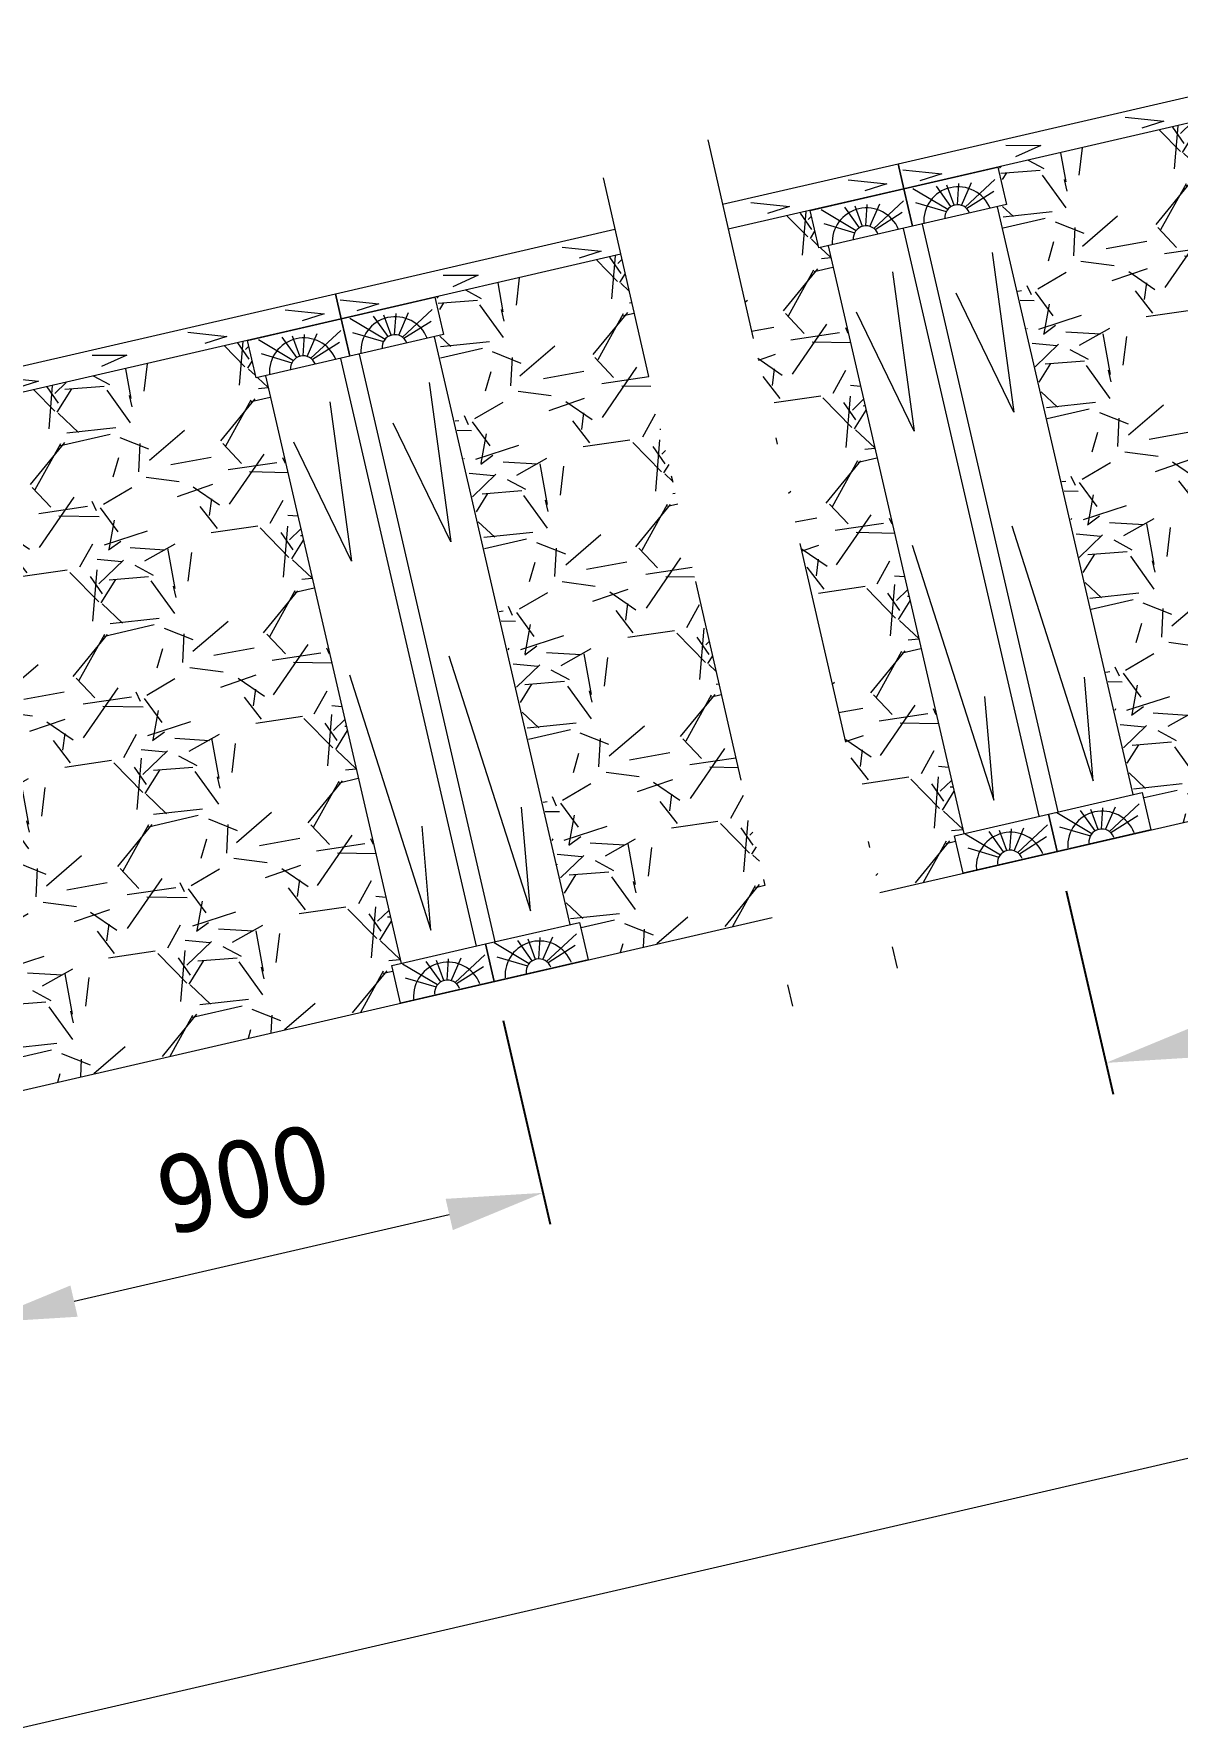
# Model space of a CAD drawing. Header units: millimetres. Extents: x 2161 to 3506, y -1213 to -250.
# Drawn here: x 2249.58 to 2267.39, y -526 to -499.66 of the extents above; entities that cross this region are included whole.
import ezdxf

# ---------------------------------------------------------------- set-up
doc = ezdxf.new("R2010")
doc.units = ezdxf.units.MM
doc.linetypes.add('штрихпунктирная2', pattern=[12.7, 6.35, -3.175, 0, -3.175])
doc.styles.add('стиль', font='TAHOMA.TTF')
doc.dimstyles.new('Копия DIN', dxfattribs={"dimtxt": 2, "dimasz": 2.5, "dimexe": 0.5, "dimexo": 0.625, "dimtad": 0, "dimdec": 0, "dimlfac": 100, "dimzin": 4, "dimdsep": 46, "dimtxsty": 'стиль', "dimcen": 2.5, "dimclre": 256, "dimclrt": 256, "dimadec": 0, "dimazin": 2, "dimtfac": 1, "dimtdec": 0, "dimtmove": 0, "dimatfit": 3, "dimfxl": 0, "dimtvp": 1, "dimtolj": 1, "dimtzin": 0, "dimlwd": 0, "dimarcsym": 0})

# ---------------------------------------------------------------- blocks, each defined once
blk = doc.blocks.new('223')
at = {"color": 7, "lineweight": 15}
for points in [[(3696.820343833757, -1073.215251530896), (3696.820984077176, -1073.615251530896), (3687.820984077176, -1073.615251530896), (3687.820632248237, -1073.215251530896), (3696.820343833757, -1073.215251530896)], [(3687.870451148361, -1073.322821691869), (3688.446153862564, -1073.520907086582), (3688.087514424971, -1073.54921320907)], [(3689.52205326575, -1073.313386317707), (3690.050576532691, -1073.4360117042), (3689.625866959328, -1073.520907086582)], [(3691.428500036754, -1073.303950943544), (3692.004202750957, -1073.502036338258), (3691.645563313365, -1073.530342460745)], [(3692.910218324802, -1073.29452706192), (3693.438741591743, -1073.417152448414), (3693.01403201838, -1073.502047830796)], [(3694.44665705773, -1073.285091687758), (3695.022359771932, -1073.483177082471), (3694.66372033434, -1073.511483204959)], [(3696.002911849634, -1073.285091687758), (3696.578614563836, -1073.483177082471), (3696.219975126244, -1073.511483204959)]]:
    blk.add_lwpolyline(points, dxfattribs=at)
blk = doc.blocks.new('*D402')
at = {"linetype": 'ByBlock', "lineweight": -2}
for p, q in [((2305.063616732449, -503.9170627388064), (2307.21212942441, -513.223293629632)), ((2230.584433603186, -521.1139384192898), (2232.732507618254, -530.4182691917354))]:
    blk.add_line(p, q, dxfattribs=at)
at = {"color": 0, "linetype": 'ByBlock', "lineweight": 0}
blk.add_line((2305.638098800061, -513.0735351787553), (2234.08158718826, -529.593657577827), dxfattribs=at)
at = {"color": 0, "lineweight": -2}
for points in [[(2305.581861036474, -512.829942662559), (2305.694336563646, -513.3171276949515), (2307.099653897239, -512.7361085972395)], [(2234.025349424674, -529.3500650616306), (2234.137824951846, -529.8372500940233), (2232.620032091082, -529.9310841593428)]]:
    blk.add_solid(points, dxfattribs=at)
at = {"layer": 'Defpoints', "color": 0, "lineweight": -2}
for p in [(2304.923022323484, -503.3080814483156), (2230.44383919422, -520.5049571287989), (2232.620032091082, -529.9310841593428)]:
    blk.add_point(p, dxfattribs=at)
at = {"lineweight": 0, "insert": (2269.577573988159, -520.1109549887378), "char_height": 1.2, "attachment_point": 5, "rotation": 12.999999999999917, "style": 'стиль'}
blk.add_mtext('\\A1;8000', dxfattribs=at)
blk = doc.blocks.new('*D404')
at = {"linetype": 'ByBlock', "lineweight": -2}
for p, q in [((2274.431086518521, -510.9911409738154), (2275.163161039814, -514.162104100974)), ((2265.661755935454, -513.0157004629098), (2266.393830456747, -516.1866635900687))]:
    blk.add_line(p, q, dxfattribs=at)
at = {"color": 0, "linetype": 'ByBlock', "lineweight": 0}
blk.add_line((2267.742910026753, -515.3620519761604), (2273.589130415464, -514.0123456500971), dxfattribs=at)
at = {"color": 0, "lineweight": -2}
for points in [[(2273.532892651878, -513.7687531339009), (2273.64536817905, -514.2559381662936), (2275.050685512642, -513.6749190685814)], [(2267.686672263167, -515.1184594599641), (2267.799147790339, -515.6056444923568), (2266.281354929575, -515.6994785576762)]]:
    blk.add_solid(points, dxfattribs=at)
at = {"layer": 'Defpoints', "color": 0, "lineweight": -2}
for p in [(2274.290492109556, -510.3821596833246), (2265.521161526489, -512.4067191724189), (2275.050685512642, -513.6749190685814)]:
    blk.add_point(p, dxfattribs=at)
at = {"lineweight": 0, "insert": (2270.385020247247, -513.4700542056738), "char_height": 1.2, "attachment_point": 5, "rotation": 12.999999999999917, "style": 'стиль'}
blk.add_mtext('\\A1;900', dxfattribs=at)
blk = doc.blocks.new('*D405')
at = {"linetype": 'ByBlock', "lineweight": -2}
for p, q in [((2256.892425352387, -515.0402599520049), (2257.62449987368, -518.2112230791645)), ((2248.123094769319, -517.0648194410994), (2248.855169290613, -520.2357825682593))]:
    blk.add_line(p, q, dxfattribs=at)
at = {"color": 0, "linetype": 'ByBlock', "lineweight": 0}
blk.add_line((2250.204248860618, -519.4111709543508), (2256.05046924933, -518.0614646282877), dxfattribs=at)
at = {"color": 0, "lineweight": -2}
for points in [[(2255.994231485744, -517.8178721120914), (2256.106707012916, -518.305057144484), (2257.512024346508, -517.7240380467719)], [(2250.148011097032, -519.1675784381546), (2250.260486624205, -519.6547634705472), (2248.742693763441, -519.7485975358666)]]:
    blk.add_solid(points, dxfattribs=at)
at = {"layer": 'Defpoints', "color": 0, "lineweight": -2}
for p in [(2256.751830943422, -514.4312786615142), (2247.982500360355, -516.4558381506085), (2257.512024346508, -517.7240380467719)]:
    blk.add_point(p, dxfattribs=at)
at = {"lineweight": 0, "insert": (2252.846359081113, -517.5191731838643), "char_height": 1.2, "attachment_point": 5, "rotation": 12.999999999999917, "style": 'стиль'}
blk.add_mtext('\\A1;900', dxfattribs=at)

msp = doc.modelspace()

# ---------------------------------------------------------------- hatches: boundary and pattern name
at = {"lineweight": 0}
h = msp.add_hatch(dxfattribs=at)
h.set_pattern_fill('GRAVEL', scale=0.12, angle=13, style=0)
h.set_pattern_definition([(241.0128, (-1517.607927358576, -269.9481474188564), (-17.58819494249036, -32.21416363058341), [0.4100652, -40.5966]), (197.9697, (-1517.806651473384, -270.3068439878306), (34.95297116549519, 11.19768207267192), [0.7036859999999999, -69.6648]), (145.5104, (-1518.476010847328, -270.5239412741171), (37.24094428247516, -25.81220829623099), [0.4961783999999999, -49.12164]), (280.2737000000001, (-1519.46285132733, -271.5338150808031), (-10.74314479849951, 60.08322787251495), [0.640806, -63.43968]), (305.8337, (-1519.34856345604, -272.1643463800073), (-23.07725638678619, 32.21031595157609), [0.6283608, -62.20776]), (10.27370000000003, (-1518.980699404851, -272.6737715068345), (-60.08322787251495, -10.7431447984995), [0.640805999999999, -63.43967999999993]), (50.6942, (-1518.350168105647, -272.5594836355447), (-31.75196181481455, -38.61223930807346), [0.8474327999999999, -83.89572000000001]), (85.2553, (-1517.813355153324, -271.9037608637747), (5.704879012209489, 70.13694330911872), [0.800064, -79.20636]), (134.4296, (-1517.747177460136, -271.1064388093172), (-32.67249587382036, 33.12318611124353), [0.6429756, -63.6546]), (188.2364, (-1518.197281401913, -270.6472820064739), (33.35429824975815, 4.572300939786578), [0.7340555999999997, -35.96867999999998]), (235.3974, (-1518.923765607977, -270.7524406025981), (-28.09641142421381, -40.89644704212396), [0.9492936, -93.98016]), (151.8141, (-1516.515813661303, -270.8847195748741), (-24.90304501330312, 13.01969969616186), [0.324006, -32.07671999999999]), (184.4692, (-1516.801399614855, -270.7316800429427), (39.97968559453464, 2.973672089783056), [0.6164183999999997, -61.02551999999999]), (238, (-1517.415945130757, -270.7797138069467), (0.6856503462908407, -2.969877933153356), [0.4310508, -3.879468]), (216.1986, (-1517.706114825417, -270.4713237690058), (13.47814222086082, 9.368051587626155), [0.2321292, -22.98071999999999]), (304.8014, (-1517.89343689803, -270.6084157246844), (-5.02683580692459, 8.223994317254894), [0.3282791999999999, -16.08576]), (43.96380000000001, (-1517.706076618367, -270.8779776878854), (7.538327769717316, 7.996714812762255), [0.5331839999999998, -17.23955999999999]), (174.5651, (-1517.322303197975, -270.5078408696675), (6.625412419377722, -1.598573287552151), [0.3855444, -9.253079999999999]), (29.38950000000002, (-1519.61596727336, -271.0060931965957), (27.64186779806208, 15.76613325918954), [0.5401056000000001, -53.47056]), (83.3462, (-1519.145370221273, -270.7410385604036), (-4.337338442745307, -35.41122894575053), [0.4531188, -44.85863999999999]), (306.1986, (-1517.459433360703, -269.9138648781745), (-9.368051587626155, 13.47814222086083), [0.4642559999999995, -22.74863999999997]), (356.6105, (-1517.185249449346, -270.2885090234012), (-31.75576412274719, 2.053109420490301), [0.5401055999999997, -53.47055999999998]), (352.444, (-1519.190863768903, -272.8474187702244), (-16.22071818296562, 2.511494384145234), [0.520842, -25.52124]), (307.7751, (-1518.67454392689, -272.9159074374898), (-22.39152062980837, 29.2404182836118), [0.4364063999999998, -43.20431999999997]), (79.80140000000002, (-1516.744083747488, -272.8768883275034), (2.511520330436808, 16.22075750093006), [0.4642559999999999, -22.74864]), (30.354, (-1516.66188206395, -272.4199660846398), (-35.86584241260537, -20.79296297022307), [0.5109395999999999, -50.58287999999999]), (82.44400000000002, (-1518.199324926646, -273.2128572261871), (-2.511494384145243, -16.22071818296562), [0.2604216, -25.78176]), (114.3098999999999, (-1516.922276544936, -272.9180273763218), (-5.712459769435964, 11.19383435435863), [0.155418, -15.3864]), (178.9638, (-1516.986257885193, -272.776389886585), (9.595295760355823, -0.912920931238967), [0.628360799999999, -11.93885999999998]), (199.0090000000001, (-1517.614516417368, -272.7650260514397), (29.01310656745176, 9.826371047746605), [0.5823204, -57.64968]), (316.6901, (-1517.64436804514, -271.1452668840573), (-4.341181280596862, 5.254103135894768), [0.4395888, -10.550136]), (6.157199999999976, (-1517.324499550906, -271.4468004138619), (51.85928792457701, 5.716282134958152), [0.7674683999999999, -75.97919999999999]), (73.94540000000002, (-1516.56146003713, -271.3644841091759), (-7.079947942851582, -23.53170701369902), [0.3138096, -31.06728]), (103, (-1516.474674612484, -271.062912372322), (-3.655530771105497, 2.284229143825296), [0.1828799999999998, -2.865119999999996]), (133.2564, (-1517.694483540926, -272.6896426689886), (16.67904792711359, -18.04655177516438), [0.4234403999999999, -41.92068]), (61.01279999999999, (-1517.984653235586, -272.3812526310475), (17.58819494249036, 32.21416363058342), [0.8201316, -40.18656]), (13, (-1517.58720500597, -271.6638594930992), (2.284229143825296, 3.655530771105497), [0.79248, -2.25552]), (338.3048000000001, (-1516.815036217029, -271.4855902815528), (-34.4983042691495, 13.93266542230372), [0.4819319999999995, -47.71115999999994]), (267.0546, (-1516.367243249331, -271.6637448719515), (-0.2272777458141597, -12.56520069209301), [0.4437948, -21.74604]), (220.646, (-1516.39004733372, -272.1069540985422), (-49.5711869233747, -42.72617913639834), [0.7225739999999999, -71.535]), (188.4261, (-1516.938300535287, -272.5776275647278), (-39.29409583524728, -5.943597041274939), [0.7644347999999997, -75.67895999999998]), (188.4261, (-1516.938300535287, -272.5776275647278), (-39.29409583524728, -5.943597041274939), [0.7644347999999997, -75.67895999999998])])
h.paths.add_polyline_path([(2264.622088500029, -501.7407372900772), (2264.758999648595, -502.3337646270099), (2264.609828902975, -502.3682034072201), (2266.719230323991, -511.5050247715298), (2266.856905084946, -511.4732400485047), (2266.993085681745, -512.0631030180887), (2272.824169336433, -510.7168912824292), (2272.688789371934, -510.1304962323422), (2272.835419846763, -510.0966439198543), (2270.723058405445, -500.947001299017), (2270.575693914693, -500.9810230724331), (2270.440942154129, -500.3973490725309)])
h = msp.add_hatch(dxfattribs=at)
h.set_pattern_fill('GRAVEL', scale=0.12, angle=13, style=0)
h.set_pattern_definition([(241.0128, (-1526.377257941644, -271.9727069079512), (-17.58819494249036, -32.21416363058341), [0.4100652, -40.5966]), (197.9697, (-1526.575982056451, -272.3314034769253), (34.95297116549519, 11.19768207267192), [0.7036859999999999, -69.6648]), (145.5104, (-1527.245341430395, -272.548500763212), (37.24094428247516, -25.81220829623099), [0.4961783999999999, -49.12164]), (280.2737000000001, (-1528.232181910397, -273.5583745698979), (-10.74314479849951, 60.08322787251495), [0.640806, -63.43968]), (305.8337, (-1528.117894039107, -274.188905869102), (-23.07725638678619, 32.21031595157609), [0.6283608, -62.20776]), (10.27370000000003, (-1527.750029987918, -274.6983309959292), (-60.08322787251495, -10.7431447984995), [0.640805999999999, -63.43967999999993]), (50.6942, (-1527.119498688714, -274.5840431246395), (-31.75196181481455, -38.61223930807346), [0.8474327999999999, -83.89572000000001]), (85.2553, (-1526.582685736391, -273.9283203528695), (5.704879012209489, 70.13694330911872), [0.800064, -79.20636]), (134.4296, (-1526.516508043203, -273.130998298412), (-32.67249587382036, 33.12318611124353), [0.6429756, -63.6546]), (188.2364, (-1526.96661198498, -272.6718414955687), (33.35429824975815, 4.572300939786578), [0.7340555999999997, -35.96867999999998]), (235.3974, (-1527.693096191044, -272.777000091693), (-28.09641142421381, -40.89644704212396), [0.9492936, -93.98016]), (151.8141, (-1525.28514424437, -272.9092790639689), (-24.90304501330312, 13.01969969616186), [0.324006, -32.07671999999999]), (184.4692, (-1525.570730197922, -272.7562395320375), (39.97968559453464, 2.973672089783056), [0.6164183999999997, -61.02551999999999]), (238, (-1526.185275713824, -272.8042732960416), (0.6856503462908407, -2.969877933153356), [0.4310508, -3.879468]), (216.1986, (-1526.475445408484, -272.4958832581005), (13.47814222086082, 9.368051587626155), [0.2321292, -22.98071999999999]), (304.8014, (-1526.662767481097, -272.6329752137793), (-5.02683580692459, 8.223994317254894), [0.3282791999999999, -16.08576]), (43.96380000000001, (-1526.475407201434, -272.9025371769803), (7.538327769717316, 7.996714812762255), [0.5331839999999998, -17.23955999999999]), (174.5651, (-1526.091633781042, -272.5324003587623), (6.625412419377722, -1.598573287552151), [0.3855444, -9.253079999999999]), (29.38950000000002, (-1528.385297856427, -273.0306526856905), (27.64186779806208, 15.76613325918954), [0.5401056000000001, -53.47056]), (83.3462, (-1527.91470080434, -272.7655980494985), (-4.337338442745307, -35.41122894575053), [0.4531188, -44.85863999999999]), (306.1986, (-1526.22876394377, -271.9384243672692), (-9.368051587626155, 13.47814222086083), [0.4642559999999995, -22.74863999999997]), (356.6105, (-1525.954580032413, -272.313068512496), (-31.75576412274719, 2.053109420490301), [0.5401055999999997, -53.47055999999998]), (352.444, (-1527.96019435197, -274.8719782593191), (-16.22071818296562, 2.511494384145234), [0.520842, -25.52124]), (307.7751, (-1527.443874509957, -274.9404669265846), (-22.39152062980837, 29.2404182836118), [0.4364063999999998, -43.20431999999997]), (79.80140000000002, (-1525.513414330555, -274.9014478165982), (2.511520330436808, 16.22075750093006), [0.4642559999999999, -22.74864]), (30.354, (-1525.431212647017, -274.4445255737347), (-35.86584241260537, -20.79296297022307), [0.5109395999999999, -50.58287999999999]), (82.44400000000002, (-1526.968655509713, -275.2374167152819), (-2.511494384145243, -16.22071818296562), [0.2604216, -25.78176]), (114.3098999999999, (-1525.691607128003, -274.9425868654167), (-5.712459769435964, 11.19383435435863), [0.155418, -15.3864]), (178.9638, (-1525.75558846826, -274.8009493756797), (9.595295760355823, -0.912920931238967), [0.628360799999999, -11.93885999999998]), (199.0090000000001, (-1526.383847000435, -274.7895855405346), (29.01310656745176, 9.826371047746605), [0.5823204, -57.64968]), (316.6901, (-1526.413698628207, -273.1698263731521), (-4.341181280596862, 5.254103135894768), [0.4395888, -10.550136]), (6.157199999999976, (-1526.093830133973, -273.4713599029567), (51.85928792457701, 5.716282134958152), [0.7674683999999999, -75.97919999999999]), (73.94540000000002, (-1525.330790620197, -273.3890435982707), (-7.079947942851582, -23.53170701369902), [0.3138096, -31.06728]), (103, (-1525.244005195551, -273.0874718614168), (-3.655530771105497, 2.284229143825296), [0.1828799999999998, -2.865119999999996]), (133.2564, (-1526.463814123993, -274.7142021580833), (16.67904792711359, -18.04655177516438), [0.4234403999999999, -41.92068]), (61.01279999999999, (-1526.753983818653, -274.4058121201423), (17.58819494249036, 32.21416363058342), [0.8201316, -40.18656]), (13, (-1526.356535589037, -273.688418982194), (2.284229143825296, 3.655530771105497), [0.79248, -2.25552]), (338.3048000000001, (-1525.584366800096, -273.5101497706476), (-34.4983042691495, 13.93266542230372), [0.4819319999999995, -47.71115999999994]), (267.0546, (-1525.136573832398, -273.6883043610463), (-0.2272777458141597, -12.56520069209301), [0.4437948, -21.74604]), (220.646, (-1525.159377916787, -274.131513587637), (-49.5711869233747, -42.72617913639834), [0.7225739999999999, -71.535]), (188.4261, (-1525.707631118355, -274.6021870538227), (-39.29409583524728, -5.943597041274939), [0.7644347999999997, -75.67895999999998]), (188.4261, (-1525.707631118355, -274.6021870538227), (-39.29409583524728, -5.943597041274939), [0.7644347999999997, -75.67895999999998])])
h.paths.add_polyline_path([(2260.398769678496, -502.7157672669513), (2262.757721067451, -513.0409139853479), (2264.054838753365, -512.7414507715241), (2263.919458788867, -512.1550557214371), (2264.066089263696, -512.1212034089492), (2261.953727822378, -502.9715607881118), (2261.806363331626, -503.0055825615279), (2261.671611571061, -502.4219085616257)])
h.paths.add_polyline_path([(2261.082350460891, -513.4277037667493), (2258.723399071936, -503.102557048353), (2255.852757916962, -503.765296779172), (2255.989669065528, -504.3583241161047), (2255.840498319908, -504.3927628963149), (2257.949899740924, -513.5295842606247), (2258.087574501878, -513.4977995375996), (2258.223755098677, -514.0876625071835)])
h = msp.add_hatch(dxfattribs=at)
h.set_pattern_fill('GRAVEL', scale=0.12, angle=13, style=0)
h.set_pattern_definition([(241.0128, (-1535.14658852471, -273.997266397046), (-17.58819494249036, -32.21416363058341), [0.4100652, -40.5966]), (197.9697, (-1535.345312639518, -274.3559629660201), (34.95297116549519, 11.19768207267192), [0.7036859999999999, -69.6648]), (145.5104, (-1536.014672013462, -274.5730602523066), (37.24094428247516, -25.81220829623099), [0.4961783999999999, -49.12164]), (280.2737000000001, (-1537.001512493463, -275.5829340589926), (-10.74314479849951, 60.08322787251495), [0.640806, -63.43968]), (305.8337, (-1536.887224622174, -276.2134653581967), (-23.07725638678619, 32.21031595157609), [0.6283608, -62.20776]), (10.27370000000003, (-1536.519360570985, -276.7228904850239), (-60.08322787251495, -10.7431447984995), [0.640805999999999, -63.43967999999993]), (50.6942, (-1535.888829271781, -276.6086026137341), (-31.75196181481455, -38.61223930807346), [0.8474327999999999, -83.89572000000001]), (85.2553, (-1535.352016319458, -275.9528798419643), (5.704879012209489, 70.13694330911872), [0.800064, -79.20636]), (134.4296, (-1535.28583862627, -275.1555577875067), (-32.67249587382036, 33.12318611124353), [0.6429756, -63.6546]), (188.2364, (-1535.735942568047, -274.6964009846633), (33.35429824975815, 4.572300939786578), [0.7340555999999997, -35.96867999999998]), (235.3974, (-1536.462426774111, -274.8015595807877), (-28.09641142421381, -40.89644704212396), [0.9492936, -93.98016]), (151.8141, (-1534.054474827436, -274.9338385530636), (-24.90304501330312, 13.01969969616186), [0.324006, -32.07671999999999]), (184.4692, (-1534.340060780989, -274.7807990211322), (39.97968559453464, 2.973672089783056), [0.6164183999999997, -61.02551999999999]), (238, (-1534.954606296891, -274.8288327851363), (0.6856503462908407, -2.969877933153356), [0.4310508, -3.879468]), (216.1986, (-1535.24477599155, -274.5204427471952), (13.47814222086082, 9.368051587626155), [0.2321292, -22.98071999999999]), (304.8014, (-1535.432098064164, -274.657534702874), (-5.02683580692459, 8.223994317254894), [0.3282791999999999, -16.08576]), (43.96380000000001, (-1535.244737784501, -274.9270966660749), (7.538327769717316, 7.996714812762255), [0.5331839999999998, -17.23955999999999]), (174.5651, (-1534.860964364109, -274.5569598478571), (6.625412419377722, -1.598573287552151), [0.3855444, -9.253079999999999]), (29.38950000000002, (-1537.154628439494, -275.0552121747853), (27.64186779806208, 15.76613325918954), [0.5401056000000001, -53.47056]), (83.3462, (-1536.684031387406, -274.7901575385932), (-4.337338442745307, -35.41122894575053), [0.4531188, -44.85863999999999]), (306.1986, (-1534.998094526837, -273.9629838563639), (-9.368051587626155, 13.47814222086083), [0.4642559999999995, -22.74863999999997]), (356.6105, (-1534.723910615479, -274.3376280015906), (-31.75576412274719, 2.053109420490301), [0.5401055999999997, -53.47055999999998]), (352.444, (-1536.729524935037, -276.8965377484138), (-16.22071818296562, 2.511494384145234), [0.520842, -25.52124]), (307.7751, (-1536.213205093024, -276.9650264156792), (-22.39152062980837, 29.2404182836118), [0.4364063999999998, -43.20431999999997]), (79.80140000000002, (-1534.282744913622, -276.926007305693), (2.511520330436808, 16.22075750093006), [0.4642559999999999, -22.74864]), (30.354, (-1534.200543230084, -276.4690850628294), (-35.86584241260537, -20.79296297022307), [0.5109395999999999, -50.58287999999999]), (82.44400000000002, (-1535.73798609278, -277.2619762043766), (-2.511494384145243, -16.22071818296562), [0.2604216, -25.78176]), (114.3098999999999, (-1534.46093771107, -276.9671463545113), (-5.712459769435964, 11.19383435435863), [0.155418, -15.3864]), (178.9638, (-1534.524919051327, -276.8255088647745), (9.595295760355823, -0.912920931238967), [0.628360799999999, -11.93885999999998]), (199.0090000000001, (-1535.153177583502, -276.8141450296292), (29.01310656745176, 9.826371047746605), [0.5823204, -57.64968]), (316.6901, (-1535.183029211274, -275.1943858622467), (-4.341181280596862, 5.254103135894768), [0.4395888, -10.550136]), (6.157199999999976, (-1534.863160717039, -275.4959193920515), (51.85928792457701, 5.716282134958152), [0.7674683999999999, -75.97919999999999]), (73.94540000000002, (-1534.100121203264, -275.4136030873654), (-7.079947942851582, -23.53170701369902), [0.3138096, -31.06728]), (103, (-1534.013335778618, -275.1120313505115), (-3.655530771105497, 2.284229143825296), [0.1828799999999998, -2.865119999999996]), (133.2564, (-1535.23314470706, -276.738761647178), (16.67904792711359, -18.04655177516438), [0.4234403999999999, -41.92068]), (61.01279999999999, (-1535.52331440172, -276.4303716092371), (17.58819494249036, 32.21416363058342), [0.8201316, -40.18656]), (13, (-1535.125866172104, -275.7129784712887), (2.284229143825296, 3.655530771105497), [0.79248, -2.25552]), (338.3048000000001, (-1534.353697383163, -275.5347092597423), (-34.4983042691495, 13.93266542230372), [0.4819319999999995, -47.71115999999994]), (267.0546, (-1533.905904415465, -275.712863850141), (-0.2272777458141597, -12.56520069209301), [0.4437948, -21.74604]), (220.646, (-1533.928708499854, -276.1560730767317), (-49.5711869233747, -42.72617913639834), [0.7225739999999999, -71.535]), (188.4261, (-1534.476961701421, -276.6267465429174), (-39.29409583524728, -5.943597041274939), [0.7644347999999997, -75.67895999999998]), (188.4261, (-1534.476961701421, -276.6267465429174), (-39.29409583524728, -5.943597041274939), [0.7644347999999997, -75.67895999999998])])
h.paths.add_polyline_path([(2247.083427333895, -505.7898562682669), (2247.220338482461, -506.3828836051995), (2247.071167736842, -506.4173223854097), (2249.180569157857, -515.5541437497193), (2249.318243918811, -515.5223590266942), (2249.454424515611, -516.1122219962781), (2255.285508170298, -514.7660102606185), (2255.1501282058, -514.1796152105314), (2255.29675868063, -514.1457628980438), (2253.184397239311, -504.9961202772064), (2253.03703274856, -505.0301420506225), (2252.902280987995, -504.4464680507205)])

# ---------------------------------------------------------------- linework, layer by layer
at = {"color": 7, "linetype": 'штрихпунктирная2', "lineweight": 15, "ltscale": 0.5}
for p, q in [((2260.079105639274, -501.3165955328442), (2263.02797731755, -514.2238274811059)), ((2258.450583294834, -501.9084404850166), (2261.399454973111, -514.8156724332782))]:
    msp.add_line(p, q, dxfattribs=at)
at = {"color": 7, "lineweight": 15}
for p, q in [((2264.58705057051, -502.359334601203), (2266.701590481342, -511.5184132101844)), ((2263.125495473332, -502.6967611827183), (2265.240035384164, -511.8558397917001)), ((2263.417806492767, -502.6292758664155), (2265.532346403599, -511.7883544753972)), ((2261.95625139559, -502.9667024479315), (2264.070791306422, -512.125781056913)), ((2255.817719987443, -504.3838940902978), (2257.932259898274, -513.5429726992793)), ((2254.6484759097, -504.6538353555104), (2256.763015820532, -513.8129139644918)), ((2254.356164890265, -504.7213206718135), (2256.470704801097, -513.880399280795)), ((2253.186920812523, -504.9912619370263), (2255.301460723354, -514.1503405460078))]:
    msp.add_line(p, q, dxfattribs=at)
at = {"color": 7, "lineweight": 0}
for p, q in [((2262.758544806589, -513.0445194973158), (2305.007462034863, -503.2905883998109)), ((2210.084349238155, -525.2053157471942), (2261.08317420003, -513.4313092787172))]:
    msp.add_line(p, q, dxfattribs=at)
at = {"color": 7, "lineweight": 15}
for points in [[(2260.30853374029, -502.3208039346845), (2263.046076094685, -501.6887924831959)], [(2263.046076094685, -501.6887924831959), (2263.136680350444, -502.078396485678), (2260.397625051792, -502.7107572278706)], [(2264.59823544762, -501.7409699041806), (2264.733206080227, -502.3255919430514), (2263.27165098305, -502.6630185245673), (2263.136680350443, -502.0783964856961), (2264.59823544762, -501.7409699041806)], [(2262.265305456279, -501.9407248280455), (2262.870812465604, -502.0042283743769), (2262.52773242566, -502.1124853323943)], [(2263.917274750134, -502.3353292156013), (2263.803107925207, -502.0216346760778)], [(2263.9679539722, -502.327677345615), (2263.991180389876, -501.9958817572951)], [(2264.032683457361, -502.3369653541872), (2264.186387439746, -501.9817182936364)], [(2264.554800138349, -501.9357285123176), (2264.090911768787, -502.3665728557073)], [(2260.748937373869, -502.2908059843122), (2261.354444383195, -502.3543095306435), (2261.011364343251, -502.4625664886607)], [(2263.136680350443, -502.0783964856961), (2263.27165098305, -502.6630185245673), (2261.810095885872, -503.0004451060829), (2261.675125253265, -502.4158230672121), (2263.136680350443, -502.0783964856961)], [(2263.128672442722, -502.264976033721), (2262.66478407316, -502.6958203771107)], [(2263.272713528326, -502.072460911813), (2263.819563784178, -502.398342237835)], [(2263.313588735316, -502.2929769030235), (2263.795062997676, -502.4346290999808)], [(2263.869041129614, -502.3562874450337), (2263.642391554721, -502.0384164652889)], [(2264.536331526581, -502.1205241412892), (2264.115210399976, -502.3876567772283)], [(2261.846585832699, -502.4017084332165), (2262.393436088551, -502.7275897592385)], [(2262.442913433986, -502.6855349664376), (2262.216263859094, -502.3676639866923)], [(2262.491147054508, -502.6645767370046), (2262.37698022958, -502.350882197481)], [(2262.541826276573, -502.6569248670186), (2262.565052694248, -502.3251292786983)], [(2262.606555761733, -502.6662128755908), (2262.760259744118, -502.3109658150399)], [(2263.110203830955, -502.4497716626926), (2262.689082704349, -502.716904298632)], [(2258.722254445232, -503.0975470092721), (2254.367349767377, -504.1029559747728), (2254.277026534053, -503.7132870931494), (2258.63316313373, -502.707593716086)], [(2261.887461039689, -502.622224424427), (2262.368935302049, -502.763876621384)], [(2257.812377931282, -502.9881194826382), (2258.417884940608, -503.0516230289691), (2258.074804900665, -503.1598799869867)], [(2264.509415531478, -503.0742861646003), (2264.847050630189, -505.5572443155849), (2263.948042745515, -503.7042971465111)], [(2255.956915764875, -503.4261702399597), (2256.499477724706, -503.4267608795978), (2256.104750735969, -503.6050192651477)], [(2262.958637510365, -503.3734434370332), (2263.296272609075, -505.8564015880176), (2262.397264724401, -504.0034544189445)], [(2254.349766600122, -503.8068934237568), (2254.955273609447, -503.8703969700882), (2254.612193569504, -503.9786539281056)], [(2255.828904864553, -503.7655293932755), (2255.96387549716, -504.3501514321462), (2254.502320399983, -504.6875780136622), (2254.367349767376, -504.102955974791), (2255.828904864553, -503.7655293932755)], [(2254.367349767376, -504.102955974791), (2254.502320399983, -504.6875780136622), (2253.040765302805, -505.0250045951777), (2252.905794670198, -504.4403825563069), (2254.367349767376, -504.102955974791)], [(2254.503382945259, -504.0970204009076), (2255.050233201111, -504.4229017269299)], [(2255.099710546546, -504.3808469341286), (2254.873060971654, -504.0629759543842)], [(2255.147944167067, -504.3598887046957), (2255.03377734214, -504.0461941651724)], [(2255.198623389133, -504.3522368347096), (2255.221849806809, -504.0204412463899)], [(2255.263352874294, -504.3615248432822), (2255.417056856679, -504.0062777827313)], [(2255.785469555281, -503.9602880014124), (2255.32158118572, -504.3911323448021)], [(2253.673582850919, -504.710094455532), (2253.446933276027, -504.3922234757871)], [(2253.72181647144, -504.6891362260996), (2253.607649646513, -504.3754416865758)], [(2253.772495693506, -504.6814843561132), (2253.795722111181, -504.3496887677931)], [(2253.837225178666, -504.6907723646856), (2253.990929161051, -504.3355253041347)], [(2254.359341859655, -504.2895355228158), (2253.895453490093, -504.7203798662055)], [(2254.544258152249, -504.3175363921184), (2255.025732414609, -504.4591885890754)], [(2255.767000943514, -504.145083630384), (2255.345879816909, -504.4122162663231)], [(2253.077255249632, -504.4262679223113), (2253.624105505483, -504.7521492483333)], [(2253.118130456622, -504.6467839135218), (2253.599604718982, -504.7884361104786)], [(2254.340873247887, -504.4743311517875), (2253.919752121282, -504.7414637877266)], [(2255.740084948411, -505.0988456536949), (2256.077720047122, -507.5818038046797), (2255.178712162447, -505.728856635606)], [(2254.189306927298, -505.3980029261281), (2254.526942026008, -507.8809610771124), (2253.627934141334, -506.0280139080391)], [(2264.814736614331, -507.3308402768202), (2266.085795695346, -511.305568160166), (2265.948187558386, -509.6889379072592)], [(2263.263958593217, -507.6299975492531), (2264.535017674234, -511.6047254325987), (2264.397409537273, -509.9880951796924)], [(2256.045406031264, -509.355399765915), (2257.316465112279, -513.3301276492609), (2257.178856975319, -511.7134973963541)], [(2254.49462801015, -509.6545570383479), (2255.765687091167, -513.6292849216936), (2255.628078954206, -512.012654668787)], [(2266.847745991059, -511.4846705520328), (2266.982716623666, -512.0692925909038), (2265.521161526489, -512.4067191724196), (2265.386190893882, -511.8220971335488), (2266.847745991059, -511.4846705520328)], [(2266.114803134981, -512.0837513906692), (2265.888153560089, -511.7658804109244)], [(2266.163036755503, -512.0627931612366), (2266.048869930575, -511.7490986217128)], [(2266.213715977568, -512.0551412912503), (2266.236942395243, -511.7233457029303)], [(2266.278445462729, -512.0644292998227), (2266.432149445114, -511.7091822392715)], [(2266.800562143717, -511.6631924579535), (2266.336673774154, -512.0940368013426)], [(2265.386190893882, -511.8220971335488), (2265.521161526489, -512.4067191724196), (2264.059606429309, -512.7441457539358), (2263.924635796704, -512.1595237150646), (2265.386190893882, -511.8220971335488)], [(2264.852317767101, -512.3936768212261), (2265.006021749487, -512.038429760675)], [(2265.374434448091, -511.9924399793567), (2264.910546078529, -512.4232843227458)], [(2265.518475533694, -511.799924857448), (2266.065325789546, -512.1258061834703)], [(2265.559350740685, -512.0204408486586), (2266.040825003043, -512.1620930456158)], [(2266.782093531949, -511.8479880869247), (2266.360972405344, -512.1151207228634)], [(2264.092347838066, -512.1291723788515), (2264.639198093919, -512.4550537048738)], [(2264.688675439354, -512.4129989120727), (2264.462025864461, -512.0951279323278)], [(2264.736909059875, -512.3920406826403), (2264.622742234948, -512.0783461431163)], [(2264.787588281942, -512.3843888126537), (2264.810814699616, -512.0525932243338)], [(2265.355965836323, -512.1772356083281), (2264.934844709716, -512.4443682442668)], [(2264.133223045057, -512.3496883700625), (2264.614697307416, -512.4913405670193)], [(2258.078415407992, -513.5092300411277), (2258.213386040599, -514.0938520799987), (2256.751830943422, -514.4312786615144), (2256.616860310814, -513.8466566226434), (2258.078415407992, -513.5092300411277)], [(2256.616860310814, -513.8466566226434), (2256.751830943422, -514.4312786615144), (2255.290275846243, -514.7687052430304), (2255.155305213637, -514.1840832041594), (2256.616860310814, -513.8466566226434)], [(2256.749144950627, -513.8244843465427), (2257.295995206478, -514.1503656725656)], [(2257.345472551913, -514.1083108797641), (2257.118822977021, -513.7904399000195)], [(2257.393706172435, -514.0873526503312), (2257.279539347508, -513.7736581108077)], [(2257.444385394501, -514.0797007803451), (2257.467611812176, -513.7479051920252)], [(2257.509114879662, -514.0889887889175), (2257.662818862047, -513.7337417283663)], [(2258.03123156065, -513.6877519470479), (2257.567343191087, -514.1185962904372)], [(2258.012762948882, -513.8725475760191), (2257.591641822277, -514.1396802119582)], [(2255.919344856287, -514.4375584011675), (2255.692695281394, -514.1196874214227)], [(2255.967578476808, -514.4166001717349), (2255.85341165188, -514.1029056322111)], [(2256.018257698875, -514.4089483017485), (2256.041484116549, -514.0771527134286)], [(2256.082987184034, -514.4182363103212), (2256.236691166419, -514.0629892497698)], [(2256.605103865024, -514.0169994684513), (2256.141215495461, -514.4478438118406)], [(2256.790020157617, -514.0450003377532), (2257.271494419976, -514.1866525347107)], [(2255.323017254999, -514.1537318679464), (2255.869867510852, -514.4796131939686)], [(2255.36389246199, -514.3742478591569), (2255.845366724348, -514.5159000561141)], [(2256.586635253256, -514.2017950974225), (2256.165514126649, -514.4689277333616)]]:
    msp.add_lwpolyline(points, dxfattribs=at)
for centre, radius, start, end in [((2263.980053127041, -502.584809185017), 0.5367129526174379, 21.91252387001219, 184.0874761300071), ((2262.553925431414, -502.9140567064205), 0.5367129526174379, 21.91252387001219, 184.0874761300071), ((2263.972261238805, -502.5278579884181), 0.2002269769505321, 20.43413259689462, 185.5658674031195), ((2262.546133543177, -502.8571055098216), 0.2002269769505321, 20.43413259689462, 185.5658674031195), ((2255.210722543974, -504.6093686741119), 0.5367129526174379, 21.91252387001219, 184.0874761300071), ((2253.784594848347, -504.9386161955153), 0.5367129526174379, 21.91252387001219, 184.0874761300071), ((2255.202930655738, -504.552417477513), 0.2002269769505321, 20.43413259689462, 185.5658674031195), ((2253.77680296011, -504.8816649989164), 0.2002269769505321, 20.43413259689462, 185.5658674031195), ((2266.225815132409, -512.3122731306523), 0.5367129526174379, 21.91252387001219, 184.0874761300071), ((2264.799687436783, -512.6415206520558), 0.5367129526174379, 21.91252387001219, 184.0874761300071), ((2266.218023244173, -512.2553219340537), 0.2002269769505321, 20.43413259689462, 185.5658674031195), ((2264.791895548546, -512.5845694554571), 0.2002269769505321, 20.43413259689462, 185.5658674031195), ((2257.456484549342, -514.3368326197476), 0.5367129526174379, 21.91252387001219, 184.0874761300071), ((2256.030356853716, -514.6660801411506), 0.5367129526174379, 21.91252387001219, 184.0874761300071), ((2257.448692661106, -514.2798814231485), 0.2002269769505321, 20.43413259689462, 185.5658674031195), ((2256.022564965479, -514.6091289445519), 0.2002269769505321, 20.43413259689462, 185.5658674031195)]:
    msp.add_arc(centre, radius, start, end, dxfattribs=at)

# ---------------------------------------------------------------- block references
at = {"color": 7, "lineweight": 0, "rotation": 12.99999999999991}
for p in [(-1571.676573612714, -285.5590528967113), (-1589.215234778848, -289.608171874901)]:
    msp.add_blockref('223', p, dxfattribs=at)

# ---------------------------------------------------------------- dimensions: what is measured, and where the dimension line sits
at = {"color": 7, "lineweight": 0}
dim = msp.add_linear_dim(base=(2232.620032091082, -529.9310841593428), p1=(2304.923022323484, -503.3080814483156), p2=(2230.44383919422, -520.5049571287989), angle=12.99999999999991, text='8000', dimstyle='Копия DIN', override={"dimtxt": 1.2, "dimasz": 1.5, "dimtix": 1}, dxfattribs=at)
dim.commit()
dim.dimension.update_dxf_attribs({"geometry": '*D402', "text_midpoint": (2269.577573988159, -520.1109549887378)})
for base, p1, p2, picture, middle in [((2275.050685512642, -513.6749190685814), (2265.521161526489, -512.4067191724189), (2274.290492109556, -510.3821596833246), '*D404', (2270.385020247247, -513.4700542056738)), ((2257.512024346508, -517.7240380467719), (2247.982500360355, -516.4558381506085), (2256.751830943422, -514.4312786615142), '*D405', (2252.846359081113, -517.5191731838643))]:
    dim = msp.add_linear_dim(base=base, p1=p1, p2=p2, angle=12.99999999999991, dimstyle='Копия DIN', override={"dimtxt": 1.2, "dimasz": 1.5, "dimtix": 1}, dxfattribs=at)
    dim.commit()
    dim.dimension.update_dxf_attribs({"geometry": picture, "text_midpoint": middle})

doc.saveas('drawing.dxf')
